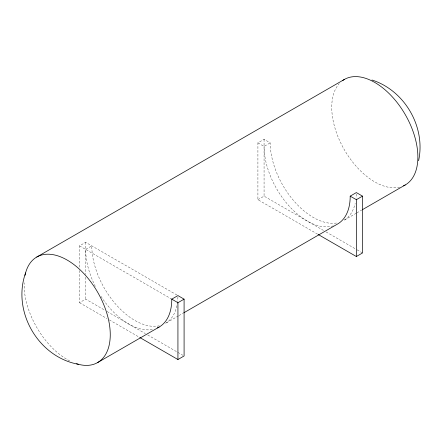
<?xml version="1.0" encoding="UTF-8"?>
<svg xmlns="http://www.w3.org/2000/svg" width="442" height="442" viewBox="0 0 442 442"><rect width="100%" height="100%" fill="white"/><g stroke="black" fill="none" stroke-linecap="round" stroke-linejoin="round"><path stroke-width="0.33" stroke-dasharray="2.21 1.66" d="M79.494 267.09L79.494 245.862L85.649 242.31L177.933 295.593M317.571 234.133L257.913 199.69L257.913 142.854L264.067 139.302L270.217 142.854A60.908 35.167 60 0 0 293.156 200.06A60.908 35.167 60 0 0 337.539 222.818M257.913 142.854L264.067 146.407L270.217 142.854M79.494 270.515L79.494 302.698L85.649 299.146L104.737 310.168M257.913 199.69L264.067 196.137L323.726 230.58M178.435 315.903L165.319 323.472A60.908 35.167 60 0 0 177.562 301.869M179.027 315.56L183.203 313.151M356.285 213.221L343.738 220.464A60.908 35.167 60 0 0 355.191 203.392M356.882 212.878L361.661 210.121M326.113 231.956L356.539 249.526M357.136 249.868L362.506 252.968M79.494 245.862L171.783 299.146M107.124 311.544L145.308 333.588M147.694 334.97L182.894 355.291M79.494 302.698L106.936 318.544M109.323 319.92L139.153 337.141M264.067 139.302L264.067 196.137M85.649 242.31L85.649 274.493M85.649 277.233L85.649 299.146M69.681 360.887A60.908 35.167 60 0 1 24.166 282.803M399.723 187.148A60.908 35.167 60 0 1 344.644 150.274A60.908 35.167 60 0 1 339.218 83.648M152.297 329.505A60.908 35.167 60 0 1 100.4 295.405M95.312 286.383A60.908 35.167 60 0 1 85.649 249.415L91.798 245.862A60.908 35.167 60 0 0 114.738 303.068A60.908 35.167 60 0 0 159.12 325.826M356.335 194.01A60.908 35.167 60 0 1 356.064 198.187M333.351 225.862A60.908 35.167 60 0 1 288.085 204.873A60.908 35.167 60 0 1 264.067 146.407M177.916 297.018A60.908 35.167 60 0 1 177.64 301.195"/><path stroke-width="0.66" d="M418.602 160.728C425.895 127.069 404.8 90.522 371.998 80.008M25.592 272.913C11.829 311.295 38.216 357.003 78.339 364.274M36.736 257.056L344.357 79.455M157.418 327.925A60.908 35.167 60 0 0 171.783 299.146L177.933 295.593L184.087 299.146L184.087 355.981L177.933 359.528L139.749 337.489M183.8 312.803L337.589 224.017A60.908 35.167 60 0 0 350.202 196.137L356.351 192.585L362.506 196.137L362.506 252.968L356.351 256.52L318.168 234.475M171.783 299.146L177.933 302.698L184.087 299.146M350.202 196.137L356.351 199.69L362.506 196.137M97.643 362.545L159.164 327.025M362.258 209.773L405.264 184.944M356.351 199.69L356.351 256.52M177.933 302.698L177.933 359.528M25.017 275.383A60.908 35.167 60 0 1 69.908 261.741A60.908 35.167 60 0 1 110.13 330.732A60.908 35.167 60 0 1 76.521 363.738M342.705 80.516A60.908 35.167 60 0 1 405.264 114.616A60.908 35.167 60 0 1 403.518 185.844"/></g></svg>
